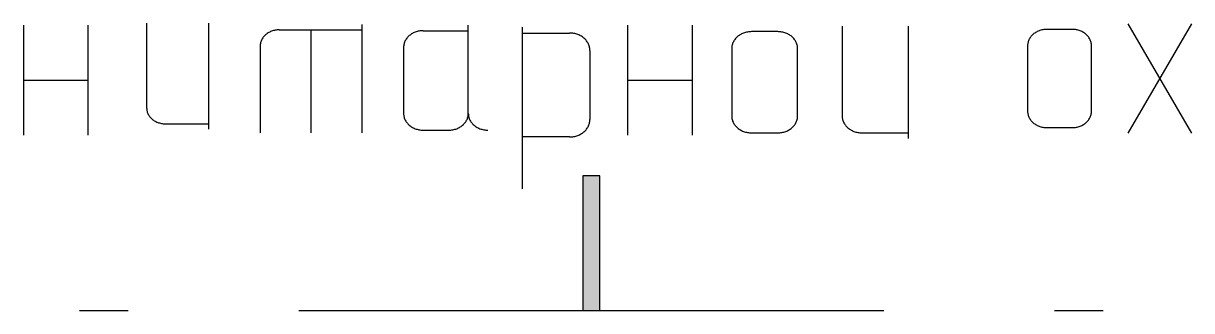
# Model space of a CAD drawing. Extents: x 8646 to 18206, y -17605 to -192.
# Drawn here: x 11158.657 to 11163.507, y -9041.541 to -9040.347 of the extents above; entities that cross this region are included whole.
import ezdxf

# ---------------------------------------------------------------- set-up
doc = ezdxf.new("R2010")
doc.units = 0
doc.layers.get('0').update_dxf_attribs({"linetype": 'CONTINUOUS'})

msp = doc.modelspace()

# ---------------------------------------------------------------- hatches: boundary and pattern name
at = {"linetype": 'CONTINUOUS'}
msp.add_hatch(color=8, dxfattribs=at).paths.add_polyline_path([(11160.979, -9041.5414), (11160.979, -9040.9801), (11161.0507, -9040.9801), (11161.0507, -9041.5414)])

# ---------------------------------------------------------------- linework, layer by layer
at = {"color": 8, "linetype": 'CONTINUOUS'}
for p, q in [((11158.6566, -9040.3539), (11158.6566, -9040.8118)), ((11158.9245, -9040.3539), (11158.9245, -9040.8118)), ((11159.1685, -9040.3465), (11159.1685, -9040.6982)), ((11159.4256, -9040.3465), (11159.4256, -9040.7862)), ((11160.0618, -9040.351), (11160.0618, -9040.8017)), ((11160.504, -9040.7217), (11160.504, -9040.3544)), ((11160.7278, -9040.3628), (11160.7278, -9041.0352)), ((11161.1654, -9040.3539), (11161.1654, -9040.8118)), ((11161.4332, -9040.3539), (11161.4332, -9040.8118)), ((11162.0563, -9040.3578), (11162.0563, -9040.732)), ((11162.3299, -9040.3578), (11162.3299, -9040.8254)), ((11163.5071, -9040.3492), (11163.2417, -9040.8028)), ((11163.2417, -9040.3492), (11163.5071, -9040.8028)), ((11159.6468, -9040.4137), (11159.6452, -9040.4169)), ((11159.6486, -9040.4105), (11159.6468, -9040.4137)), ((11159.6505, -9040.4074), (11159.6486, -9040.4105)), ((11159.6527, -9040.4044), (11159.6505, -9040.4074)), ((11159.655, -9040.4014), (11159.6527, -9040.4044)), ((11159.6576, -9040.3986), (11159.655, -9040.4014)), ((11159.6603, -9040.3959), (11159.6576, -9040.3986)), ((11159.6631, -9040.3934), (11159.6603, -9040.3959)), ((11159.666, -9040.391), (11159.6631, -9040.3934)), ((11159.6693, -9040.3886), (11159.666, -9040.391)), ((11159.6725, -9040.3865), (11159.6693, -9040.3886)), ((11159.6759, -9040.3845), (11159.6725, -9040.3865)), ((11159.6795, -9040.3826), (11159.6759, -9040.3845)), ((11159.6831, -9040.3809), (11159.6795, -9040.3826)), ((11159.6869, -9040.3795), (11159.6831, -9040.3809)), ((11159.6906, -9040.3781), (11159.6869, -9040.3795)), ((11159.6945, -9040.3769), (11159.6906, -9040.3781)), ((11159.6986, -9040.3759), (11159.6945, -9040.3769)), ((11159.7026, -9040.3751), (11159.6986, -9040.3759)), ((11159.7066, -9040.3744), (11159.7026, -9040.3751)), ((11159.7107, -9040.3739), (11159.7066, -9040.3744)), ((11159.7149, -9040.3736), (11159.7107, -9040.3739)), ((11159.719, -9040.3735), (11159.7149, -9040.3736)), ((11159.719, -9040.3735), (11160.0618, -9040.3735)), ((11159.8508, -9040.3735), (11159.8508, -9040.8017)), ((11160.2442, -9040.415), (11160.2424, -9040.4182)), ((11160.2462, -9040.4118), (11160.2442, -9040.415)), ((11160.2484, -9040.4088), (11160.2462, -9040.4118)), ((11160.2508, -9040.4058), (11160.2484, -9040.4088)), ((11160.2533, -9040.403), (11160.2508, -9040.4058)), ((11160.2561, -9040.4002), (11160.2533, -9040.403)), ((11160.259, -9040.3975), (11160.2561, -9040.4002)), ((11160.262, -9040.3951), (11160.259, -9040.3975)), ((11160.2653, -9040.3927), (11160.262, -9040.3951)), ((11160.2686, -9040.3905), (11160.2653, -9040.3927)), ((11160.2721, -9040.3886), (11160.2686, -9040.3905)), ((11160.2757, -9040.3866), (11160.2721, -9040.3886)), ((11160.2793, -9040.3849), (11160.2757, -9040.3866)), ((11160.2832, -9040.3834), (11160.2793, -9040.3849)), ((11160.287, -9040.3819), (11160.2832, -9040.3834)), ((11160.2911, -9040.3807), (11160.287, -9040.3819)), ((11160.2951, -9040.3797), (11160.2911, -9040.3807)), ((11160.2992, -9040.3789), (11160.2951, -9040.3797)), ((11160.3033, -9040.3783), (11160.2992, -9040.3789)), ((11160.3075, -9040.3777), (11160.3033, -9040.3783)), ((11160.3117, -9040.3775), (11160.3075, -9040.3777)), ((11160.3159, -9040.3774), (11160.3117, -9040.3775)), ((11160.3159, -9040.3774), (11160.504, -9040.3774)), ((11160.7278, -9040.3868), (11160.9244, -9040.3868)), ((11160.9289, -9040.387), (11160.9244, -9040.3868)), ((11160.9333, -9040.3872), (11160.9289, -9040.387)), ((11160.9377, -9040.3878), (11160.9333, -9040.3872)), ((11160.942, -9040.3884), (11160.9377, -9040.3878)), ((11160.9462, -9040.3893), (11160.942, -9040.3884)), ((11160.9505, -9040.3904), (11160.9462, -9040.3893)), ((11160.9546, -9040.3917), (11160.9505, -9040.3904)), ((11160.9587, -9040.3931), (11160.9546, -9040.3917)), ((11160.9628, -9040.3947), (11160.9587, -9040.3931)), ((11160.9666, -9040.3965), (11160.9628, -9040.3947)), ((11160.9704, -9040.3986), (11160.9666, -9040.3965)), ((11160.974, -9040.4006), (11160.9704, -9040.3986)), ((11160.9774, -9040.4029), (11160.974, -9040.4006)), ((11160.9809, -9040.4054), (11160.9774, -9040.4029)), ((11160.9841, -9040.4079), (11160.9809, -9040.4054)), ((11160.9872, -9040.4107), (11160.9841, -9040.4079)), ((11160.99, -9040.4136), (11160.9872, -9040.4107)), ((11160.9926, -9040.4165), (11160.99, -9040.4136)), ((11161.6108, -9040.4132), (11161.6085, -9040.4162)), ((11161.6132, -9040.4101), (11161.6108, -9040.4132)), ((11161.6158, -9040.4072), (11161.6132, -9040.4101)), ((11161.6186, -9040.4044), (11161.6158, -9040.4072)), ((11161.6216, -9040.4018), (11161.6186, -9040.4044)), ((11161.6247, -9040.3992), (11161.6216, -9040.4018)), ((11161.628, -9040.3968), (11161.6247, -9040.3992)), ((11161.6314, -9040.3946), (11161.628, -9040.3968)), ((11161.6349, -9040.3926), (11161.6314, -9040.3946)), ((11161.6386, -9040.3906), (11161.6349, -9040.3926)), ((11161.6423, -9040.3888), (11161.6386, -9040.3906)), ((11161.6462, -9040.3873), (11161.6423, -9040.3888)), ((11161.6501, -9040.3859), (11161.6462, -9040.3873)), ((11161.6542, -9040.3847), (11161.6501, -9040.3859)), ((11161.6583, -9040.3836), (11161.6542, -9040.3847)), ((11161.6625, -9040.3827), (11161.6583, -9040.3836)), ((11161.6668, -9040.3821), (11161.6625, -9040.3827)), ((11161.671, -9040.3815), (11161.6668, -9040.3821)), ((11161.6753, -9040.3813), (11161.671, -9040.3815)), ((11161.6796, -9040.3811), (11161.6753, -9040.3813)), ((11161.7891, -9040.3811), (11161.6796, -9040.3811)), ((11161.7934, -9040.3813), (11161.7891, -9040.3811)), ((11161.7976, -9040.3815), (11161.7934, -9040.3813)), ((11161.8019, -9040.3821), (11161.7976, -9040.3815)), ((11161.8061, -9040.3827), (11161.8019, -9040.3821)), ((11161.8103, -9040.3836), (11161.8061, -9040.3827)), ((11161.8144, -9040.3847), (11161.8103, -9040.3836)), ((11161.8185, -9040.3859), (11161.8144, -9040.3847)), ((11161.8224, -9040.3873), (11161.8185, -9040.3859)), ((11161.8263, -9040.3888), (11161.8224, -9040.3873)), ((11161.8301, -9040.3906), (11161.8263, -9040.3888)), ((11161.8338, -9040.3926), (11161.8301, -9040.3906)), ((11161.8373, -9040.3946), (11161.8338, -9040.3926)), ((11161.8406, -9040.3968), (11161.8373, -9040.3946)), ((11161.844, -9040.3992), (11161.8406, -9040.3968)), ((11161.8471, -9040.4018), (11161.844, -9040.3992)), ((11161.8501, -9040.4044), (11161.8471, -9040.4018)), ((11161.8529, -9040.4072), (11161.8501, -9040.4044)), ((11161.8555, -9040.4101), (11161.8529, -9040.4072)), ((11161.8579, -9040.4132), (11161.8555, -9040.4101)), ((11161.8601, -9040.4162), (11161.8579, -9040.4132)), ((11162.8314, -9040.4156), (11162.83, -9040.4189)), ((11162.833, -9040.4122), (11162.8314, -9040.4156)), ((11162.8348, -9040.409), (11162.833, -9040.4122)), ((11162.8367, -9040.4059), (11162.8348, -9040.409)), ((11162.839, -9040.4029), (11162.8367, -9040.4059)), ((11162.8413, -9040.3999), (11162.839, -9040.4029)), ((11162.8438, -9040.3971), (11162.8413, -9040.3999)), ((11162.8466, -9040.3944), (11162.8438, -9040.3971)), ((11162.8494, -9040.3918), (11162.8466, -9040.3944)), ((11162.8524, -9040.3894), (11162.8494, -9040.3918)), ((11162.8556, -9040.387), (11162.8524, -9040.3894)), ((11162.8589, -9040.3849), (11162.8556, -9040.387)), ((11162.8623, -9040.3829), (11162.8589, -9040.3849)), ((11162.866, -9040.381), (11162.8623, -9040.3829)), ((11162.8695, -9040.3793), (11162.866, -9040.381)), ((11162.8734, -9040.3778), (11162.8695, -9040.3793)), ((11162.8771, -9040.3764), (11162.8734, -9040.3778)), ((11162.8811, -9040.3752), (11162.8771, -9040.3764)), ((11162.8851, -9040.3742), (11162.8811, -9040.3752)), ((11162.8891, -9040.3734), (11162.8851, -9040.3742)), ((11162.8932, -9040.3728), (11162.8891, -9040.3734)), ((11162.8974, -9040.3722), (11162.8932, -9040.3728)), ((11162.9015, -9040.372), (11162.8974, -9040.3722)), ((11162.9057, -9040.3718), (11162.9015, -9040.372)), ((11163.0118, -9040.3718), (11162.9057, -9040.3718)), ((11163.016, -9040.372), (11163.0118, -9040.3718)), ((11163.0201, -9040.3722), (11163.016, -9040.372)), ((11163.0243, -9040.3728), (11163.0201, -9040.3722)), ((11163.0284, -9040.3734), (11163.0243, -9040.3728)), ((11163.0324, -9040.3742), (11163.0284, -9040.3734)), ((11163.0365, -9040.3752), (11163.0324, -9040.3742)), ((11163.0404, -9040.3764), (11163.0365, -9040.3752)), ((11163.0442, -9040.3778), (11163.0404, -9040.3764)), ((11163.048, -9040.3793), (11163.0442, -9040.3778)), ((11163.0516, -9040.381), (11163.048, -9040.3793)), ((11163.0552, -9040.3829), (11163.0516, -9040.381)), ((11163.0587, -9040.3849), (11163.0552, -9040.3829)), ((11163.0619, -9040.387), (11163.0587, -9040.3849)), ((11163.0651, -9040.3894), (11163.0619, -9040.387)), ((11163.0681, -9040.3918), (11163.0651, -9040.3894)), ((11163.071, -9040.3944), (11163.0681, -9040.3918)), ((11163.0737, -9040.3971), (11163.071, -9040.3944)), ((11163.0762, -9040.3999), (11163.0737, -9040.3971)), ((11163.0786, -9040.4029), (11163.0762, -9040.3999)), ((11163.0808, -9040.4059), (11163.0786, -9040.4029)), ((11163.0827, -9040.409), (11163.0808, -9040.4059)), ((11163.0845, -9040.4122), (11163.0827, -9040.409)), ((11163.0861, -9040.4156), (11163.0845, -9040.4122)), ((11163.0875, -9040.4189), (11163.0861, -9040.4156)), ((11159.6401, -9040.4376), (11159.6399, -9040.4412)), ((11159.6399, -9040.4412), (11159.6399, -9040.8017)), ((11159.6404, -9040.4341), (11159.6401, -9040.4376)), ((11159.6409, -9040.4305), (11159.6404, -9040.4341)), ((11159.6417, -9040.4271), (11159.6409, -9040.4305)), ((11159.6427, -9040.4237), (11159.6417, -9040.4271)), ((11159.6437, -9040.4203), (11159.6427, -9040.4237)), ((11159.6452, -9040.4169), (11159.6437, -9040.4203)), ((11160.2355, -9040.4426), (11160.2354, -9040.4463)), ((11160.2354, -9040.4463), (11160.2354, -9040.7217)), ((11160.2358, -9040.4391), (11160.2355, -9040.4426)), ((11160.2364, -9040.4355), (11160.2358, -9040.4391)), ((11160.2372, -9040.4319), (11160.2364, -9040.4355)), ((11160.2382, -9040.4285), (11160.2372, -9040.4319)), ((11160.2393, -9040.4249), (11160.2382, -9040.4285)), ((11160.2408, -9040.4216), (11160.2393, -9040.4249)), ((11160.2424, -9040.4182), (11160.2408, -9040.4216)), ((11160.9951, -9040.4197), (11160.9926, -9040.4165)), ((11160.9974, -9040.4229), (11160.9951, -9040.4197)), ((11160.9995, -9040.4262), (11160.9974, -9040.4229)), ((11161.0014, -9040.4296), (11160.9995, -9040.4262)), ((11161.0031, -9040.4331), (11161.0014, -9040.4296)), ((11161.0046, -9040.4366), (11161.0031, -9040.4331)), ((11161.0059, -9040.4403), (11161.0046, -9040.4366)), ((11161.0069, -9040.4439), (11161.0059, -9040.4403)), ((11161.0077, -9040.4476), (11161.0069, -9040.4439)), ((11161.0083, -9040.4514), (11161.0077, -9040.4476)), ((11161.0086, -9040.4551), (11161.0083, -9040.4514)), ((11161.0087, -9040.4589), (11161.0086, -9040.4551)), ((11161.0087, -9040.4589), (11161.0087, -9040.7471)), ((11161.5977, -9040.4476), (11161.5975, -9040.4513)), ((11161.5975, -9040.4513), (11161.5975, -9040.732)), ((11161.598, -9040.444), (11161.5977, -9040.4476)), ((11161.5986, -9040.4404), (11161.598, -9040.444)), ((11161.5993, -9040.4368), (11161.5986, -9040.4404)), ((11161.6004, -9040.4333), (11161.5993, -9040.4368)), ((11161.6015, -9040.4297), (11161.6004, -9040.4333)), ((11161.603, -9040.4262), (11161.6015, -9040.4297)), ((11161.6047, -9040.4228), (11161.603, -9040.4262)), ((11161.6065, -9040.4195), (11161.6047, -9040.4228)), ((11161.6085, -9040.4162), (11161.6065, -9040.4195)), ((11161.8621, -9040.4195), (11161.8601, -9040.4162)), ((11161.864, -9040.4228), (11161.8621, -9040.4195)), ((11161.8657, -9040.4262), (11161.864, -9040.4228)), ((11161.8671, -9040.4297), (11161.8657, -9040.4262)), ((11161.8683, -9040.4333), (11161.8671, -9040.4297)), ((11161.8693, -9040.4368), (11161.8683, -9040.4333)), ((11161.8701, -9040.4404), (11161.8693, -9040.4368)), ((11161.8707, -9040.444), (11161.8701, -9040.4404)), ((11161.871, -9040.4476), (11161.8707, -9040.444)), ((11161.8711, -9040.4513), (11161.871, -9040.4476)), ((11161.8711, -9040.732), (11161.8711, -9040.4513)), ((11162.8263, -9040.4363), (11162.8261, -9040.4399)), ((11162.8261, -9040.4399), (11162.8261, -9040.7121)), ((11162.8265, -9040.4328), (11162.8263, -9040.4363)), ((11162.8271, -9040.4293), (11162.8265, -9040.4328)), ((11162.8279, -9040.4258), (11162.8271, -9040.4293)), ((11162.8288, -9040.4224), (11162.8279, -9040.4258)), ((11162.83, -9040.4189), (11162.8288, -9040.4224)), ((11163.0886, -9040.4224), (11163.0875, -9040.4189)), ((11163.0896, -9040.4258), (11163.0886, -9040.4224)), ((11163.0905, -9040.4293), (11163.0896, -9040.4258)), ((11163.091, -9040.4328), (11163.0905, -9040.4293)), ((11163.0913, -9040.4363), (11163.091, -9040.4328)), ((11163.0914, -9040.4399), (11163.0913, -9040.4363)), ((11163.0914, -9040.7121), (11163.0914, -9040.4399)), ((11158.6566, -9040.5829), (11158.9245, -9040.5829)), ((11161.1654, -9040.5829), (11161.4332, -9040.5829)), ((11159.1685, -9040.6982), (11159.1686, -9040.7017)), ((11159.1686, -9040.7017), (11159.1689, -9040.7051)), ((11159.1689, -9040.7051), (11159.1694, -9040.7086)), ((11159.1694, -9040.7086), (11159.1702, -9040.7119)), ((11159.1702, -9040.7119), (11159.1712, -9040.7153)), ((11159.1712, -9040.7153), (11159.1722, -9040.7186)), ((11159.1722, -9040.7186), (11159.1737, -9040.7219)), ((11159.1737, -9040.7219), (11159.1752, -9040.7251)), ((11159.1752, -9040.7251), (11159.1769, -9040.7281)), ((11159.1769, -9040.7281), (11159.1788, -9040.7312)), ((11159.1788, -9040.7312), (11159.1809, -9040.7341)), ((11159.1809, -9040.7341), (11159.1832, -9040.737)), ((11159.1832, -9040.737), (11159.1857, -9040.7397)), ((11159.1857, -9040.7397), (11159.1884, -9040.7424)), ((11159.1884, -9040.7424), (11159.1911, -9040.7449)), ((11159.1911, -9040.7449), (11159.194, -9040.7472)), ((11159.194, -9040.7472), (11159.1971, -9040.7495)), ((11159.1971, -9040.7495), (11159.2003, -9040.7516)), ((11159.2003, -9040.7516), (11159.2036, -9040.7535)), ((11159.2036, -9040.7535), (11159.2071, -9040.7553)), ((11159.2071, -9040.7553), (11159.2106, -9040.757)), ((11160.2354, -9040.7217), (11160.2355, -9040.7253)), ((11160.2355, -9040.7253), (11160.2358, -9040.7289)), ((11160.2358, -9040.7289), (11160.2364, -9040.7325)), ((11160.2364, -9040.7325), (11160.2372, -9040.736)), ((11160.2372, -9040.736), (11160.2382, -9040.7396)), ((11160.2382, -9040.7396), (11160.2393, -9040.743)), ((11160.2393, -9040.743), (11160.2408, -9040.7464)), ((11160.2408, -9040.7464), (11160.2424, -9040.7498)), ((11160.2424, -9040.7498), (11160.2442, -9040.753)), ((11160.2442, -9040.753), (11160.2462, -9040.7562)), ((11160.4931, -9040.7562), (11160.4952, -9040.753)), ((11160.4952, -9040.753), (11160.497, -9040.7498)), ((11160.497, -9040.7498), (11160.4986, -9040.7464)), ((11160.4986, -9040.7464), (11160.5, -9040.743)), ((11160.5, -9040.743), (11160.5012, -9040.7396)), ((11160.5012, -9040.7396), (11160.5022, -9040.736)), ((11160.5022, -9040.736), (11160.503, -9040.7325)), ((11160.503, -9040.7325), (11160.5036, -9040.7289)), ((11160.5036, -9040.7289), (11160.5039, -9040.7253)), ((11160.5039, -9040.7253), (11160.504, -9040.7217)), ((11160.504, -9040.7217), (11160.5041, -9040.7253)), ((11160.5041, -9040.7253), (11160.5044, -9040.7289)), ((11160.5044, -9040.7289), (11160.5049, -9040.7325)), ((11160.5049, -9040.7325), (11160.5058, -9040.736)), ((11160.5058, -9040.736), (11160.5067, -9040.7396)), ((11160.5067, -9040.7396), (11160.5079, -9040.743)), ((11160.5079, -9040.743), (11160.5094, -9040.7464)), ((11160.5094, -9040.7464), (11160.5109, -9040.7498)), ((11160.5109, -9040.7498), (11160.5127, -9040.753)), ((11160.5127, -9040.753), (11160.5147, -9040.7562)), ((11161.0077, -9040.7583), (11161.0083, -9040.7546)), ((11161.0083, -9040.7546), (11161.0086, -9040.7508)), ((11161.0086, -9040.7508), (11161.0087, -9040.7471)), ((11161.5975, -9040.732), (11161.5977, -9040.7356)), ((11161.5977, -9040.7356), (11161.598, -9040.7393)), ((11161.598, -9040.7393), (11161.5986, -9040.7429)), ((11161.5986, -9040.7429), (11161.5993, -9040.7465)), ((11161.5993, -9040.7465), (11161.6004, -9040.7501)), ((11161.6004, -9040.7501), (11161.6015, -9040.7536)), ((11161.6015, -9040.7536), (11161.603, -9040.7571)), ((11161.8657, -9040.7571), (11161.8671, -9040.7536)), ((11161.8671, -9040.7536), (11161.8683, -9040.7501)), ((11161.8683, -9040.7501), (11161.8693, -9040.7465)), ((11161.8693, -9040.7465), (11161.8701, -9040.7429)), ((11161.8701, -9040.7429), (11161.8707, -9040.7393)), ((11161.8707, -9040.7393), (11161.871, -9040.7356)), ((11161.871, -9040.7356), (11161.8711, -9040.732)), ((11162.0563, -9040.732), (11162.0564, -9040.7356)), ((11162.0564, -9040.7356), (11162.0567, -9040.7393)), ((11162.0567, -9040.7393), (11162.0573, -9040.7429)), ((11162.0573, -9040.7429), (11162.0581, -9040.7465)), ((11162.0581, -9040.7465), (11162.0591, -9040.7501)), ((11162.0591, -9040.7501), (11162.0602, -9040.7536)), ((11162.0602, -9040.7536), (11162.0617, -9040.7571)), ((11162.8261, -9040.7121), (11162.8263, -9040.7156)), ((11162.8263, -9040.7156), (11162.8265, -9040.7192)), ((11162.8265, -9040.7192), (11162.8271, -9040.7227)), ((11162.8271, -9040.7227), (11162.8279, -9040.7262)), ((11162.8279, -9040.7262), (11162.8288, -9040.7296)), ((11162.8288, -9040.7296), (11162.83, -9040.7331)), ((11162.83, -9040.7331), (11162.8314, -9040.7364)), ((11162.8314, -9040.7364), (11162.833, -9040.7397)), ((11162.833, -9040.7397), (11162.8348, -9040.7429)), ((11162.8348, -9040.7429), (11162.8367, -9040.7461)), ((11162.8367, -9040.7461), (11162.839, -9040.749)), ((11162.839, -9040.749), (11162.8413, -9040.7521)), ((11162.8413, -9040.7521), (11162.8438, -9040.7548)), ((11162.8438, -9040.7548), (11162.8466, -9040.7576)), ((11163.071, -9040.7576), (11163.0737, -9040.7548)), ((11163.0737, -9040.7548), (11163.0762, -9040.7521)), ((11163.0762, -9040.7521), (11163.0786, -9040.749)), ((11163.0786, -9040.749), (11163.0808, -9040.7461)), ((11163.0808, -9040.7461), (11163.0827, -9040.7429)), ((11163.0827, -9040.7429), (11163.0845, -9040.7397)), ((11163.0845, -9040.7397), (11163.0861, -9040.7364)), ((11163.0861, -9040.7364), (11163.0875, -9040.7331)), ((11163.0875, -9040.7331), (11163.0886, -9040.7296)), ((11163.0886, -9040.7296), (11163.0896, -9040.7262)), ((11163.0896, -9040.7262), (11163.0905, -9040.7227)), ((11163.0905, -9040.7227), (11163.091, -9040.7192)), ((11163.091, -9040.7192), (11163.0913, -9040.7156)), ((11163.0913, -9040.7156), (11163.0914, -9040.7121)), ((11159.2106, -9040.757), (11159.2143, -9040.7584)), ((11159.2143, -9040.7584), (11159.2179, -9040.7598)), ((11159.2179, -9040.7598), (11159.2218, -9040.761)), ((11159.2218, -9040.761), (11159.2256, -9040.7619)), ((11159.2256, -9040.7619), (11159.2296, -9040.7627)), ((11159.2296, -9040.7627), (11159.2335, -9040.7634)), ((11159.2335, -9040.7634), (11159.2376, -9040.7638)), ((11159.2376, -9040.7638), (11159.2416, -9040.7641)), ((11159.2416, -9040.7641), (11159.2456, -9040.7642)), ((11159.2456, -9040.7642), (11159.4256, -9040.7642)), ((11160.2462, -9040.7562), (11160.2484, -9040.7592)), ((11160.2484, -9040.7592), (11160.2508, -9040.7623)), ((11160.2508, -9040.7623), (11160.2533, -9040.7651)), ((11160.2533, -9040.7651), (11160.2561, -9040.7679)), ((11160.2561, -9040.7679), (11160.259, -9040.7705)), ((11160.259, -9040.7705), (11160.262, -9040.7729)), ((11160.262, -9040.7729), (11160.2653, -9040.7753)), ((11160.2653, -9040.7753), (11160.2686, -9040.7774)), ((11160.2686, -9040.7774), (11160.2721, -9040.7794)), ((11160.2721, -9040.7794), (11160.2757, -9040.7814)), ((11160.2757, -9040.7814), (11160.2793, -9040.7831)), ((11160.2793, -9040.7831), (11160.2832, -9040.7846)), ((11160.2832, -9040.7846), (11160.287, -9040.786)), ((11160.287, -9040.786), (11160.2911, -9040.7873)), ((11160.2911, -9040.7873), (11160.2951, -9040.7883)), ((11160.2951, -9040.7883), (11160.2992, -9040.7891)), ((11160.2992, -9040.7891), (11160.3033, -9040.7898)), ((11160.3033, -9040.7898), (11160.3075, -9040.7902)), ((11160.3075, -9040.7902), (11160.3117, -9040.7906)), ((11160.3117, -9040.7906), (11160.3159, -9040.7906)), ((11160.3159, -9040.7906), (11160.4234, -9040.7906)), ((11160.4234, -9040.7906), (11160.4276, -9040.7906)), ((11160.4276, -9040.7906), (11160.4318, -9040.7902)), ((11160.4318, -9040.7902), (11160.436, -9040.7898)), ((11160.436, -9040.7898), (11160.4402, -9040.7891)), ((11160.4402, -9040.7891), (11160.4442, -9040.7883)), ((11160.4442, -9040.7883), (11160.4483, -9040.7873)), ((11160.4483, -9040.7873), (11160.4523, -9040.786)), ((11160.4523, -9040.786), (11160.4562, -9040.7846)), ((11160.4562, -9040.7846), (11160.46, -9040.7831)), ((11160.46, -9040.7831), (11160.4636, -9040.7814)), ((11160.4636, -9040.7814), (11160.4673, -9040.7794)), ((11160.4673, -9040.7794), (11160.4708, -9040.7774)), ((11160.4708, -9040.7774), (11160.4741, -9040.7753)), ((11160.4741, -9040.7753), (11160.4774, -9040.7729)), ((11160.4774, -9040.7729), (11160.4804, -9040.7705)), ((11160.4804, -9040.7705), (11160.4834, -9040.7679)), ((11160.4834, -9040.7679), (11160.486, -9040.7651)), ((11160.486, -9040.7651), (11160.4886, -9040.7623)), ((11160.4886, -9040.7623), (11160.491, -9040.7592)), ((11160.491, -9040.7592), (11160.4931, -9040.7562)), ((11160.5147, -9040.7562), (11160.517, -9040.7592)), ((11160.517, -9040.7592), (11160.5194, -9040.7623)), ((11160.5194, -9040.7623), (11160.5219, -9040.7651)), ((11160.5219, -9040.7651), (11160.5247, -9040.7679)), ((11160.5247, -9040.7679), (11160.5276, -9040.7705)), ((11160.5276, -9040.7705), (11160.5306, -9040.7729)), ((11160.5306, -9040.7729), (11160.5339, -9040.7753)), ((11160.5339, -9040.7753), (11160.5372, -9040.7774)), ((11160.5372, -9040.7774), (11160.5407, -9040.7794)), ((11160.5407, -9040.7794), (11160.5443, -9040.7814)), ((11160.5443, -9040.7814), (11160.548, -9040.7831)), ((11160.548, -9040.7831), (11160.5518, -9040.7846)), ((11160.5518, -9040.7846), (11160.5557, -9040.786)), ((11160.5557, -9040.786), (11160.5596, -9040.7873)), ((11160.5596, -9040.7873), (11160.5637, -9040.7883)), ((11160.5637, -9040.7883), (11160.5678, -9040.7891)), ((11160.5678, -9040.7891), (11160.5719, -9040.7898)), ((11160.5719, -9040.7898), (11160.5762, -9040.7902)), ((11160.5762, -9040.7902), (11160.5803, -9040.7906)), ((11160.5803, -9040.7906), (11160.5845, -9040.7906)), ((11160.974, -9040.8053), (11160.9774, -9040.803)), ((11160.9774, -9040.803), (11160.9809, -9040.8005)), ((11160.9809, -9040.8005), (11160.9841, -9040.798)), ((11160.9841, -9040.798), (11160.9872, -9040.7953)), ((11160.9872, -9040.7953), (11160.99, -9040.7924)), ((11160.99, -9040.7924), (11160.9926, -9040.7894)), ((11160.9926, -9040.7894), (11160.9951, -9040.7862)), ((11160.9951, -9040.7862), (11160.9974, -9040.783)), ((11160.9974, -9040.783), (11160.9995, -9040.7797)), ((11160.9995, -9040.7797), (11161.0014, -9040.7763)), ((11161.0014, -9040.7763), (11161.0031, -9040.7729)), ((11161.0031, -9040.7729), (11161.0046, -9040.7693)), ((11161.0046, -9040.7693), (11161.0059, -9040.7657)), ((11161.0059, -9040.7657), (11161.0069, -9040.7619)), ((11161.0069, -9040.7619), (11161.0077, -9040.7583)), ((11161.603, -9040.7571), (11161.6047, -9040.7605)), ((11161.6047, -9040.7605), (11161.6065, -9040.7638)), ((11161.6065, -9040.7638), (11161.6085, -9040.7671)), ((11161.6085, -9040.7671), (11161.6108, -9040.7701)), ((11161.6108, -9040.7701), (11161.6132, -9040.7732)), ((11161.6132, -9040.7732), (11161.6158, -9040.7761)), ((11161.6158, -9040.7761), (11161.6186, -9040.7789)), ((11161.6186, -9040.7789), (11161.6216, -9040.7816)), ((11161.6216, -9040.7816), (11161.6247, -9040.7841)), ((11161.6247, -9040.7841), (11161.628, -9040.7865)), ((11161.628, -9040.7865), (11161.6314, -9040.7887)), ((11161.6314, -9040.7887), (11161.6349, -9040.7907)), ((11161.6349, -9040.7907), (11161.6386, -9040.7926)), ((11161.6386, -9040.7926), (11161.6423, -9040.7945)), ((11161.6423, -9040.7945), (11161.6462, -9040.796)), ((11161.6462, -9040.796), (11161.6501, -9040.7974)), ((11161.6501, -9040.7974), (11161.6542, -9040.7986)), ((11161.6542, -9040.7986), (11161.6583, -9040.7997)), ((11161.6583, -9040.7997), (11161.6625, -9040.8005)), ((11161.6625, -9040.8005), (11161.6668, -9040.8012)), ((11161.6668, -9040.8012), (11161.671, -9040.8017)), ((11161.671, -9040.8017), (11161.6753, -9040.802)), ((11161.6753, -9040.802), (11161.6796, -9040.8021)), ((11161.6796, -9040.8021), (11161.7891, -9040.8021)), ((11161.7891, -9040.8021), (11161.7934, -9040.802)), ((11161.7934, -9040.802), (11161.7976, -9040.8017)), ((11161.7976, -9040.8017), (11161.8019, -9040.8012)), ((11161.8019, -9040.8012), (11161.8061, -9040.8005)), ((11161.8061, -9040.8005), (11161.8103, -9040.7997)), ((11161.8103, -9040.7997), (11161.8144, -9040.7986)), ((11161.8144, -9040.7986), (11161.8185, -9040.7974)), ((11161.8185, -9040.7974), (11161.8224, -9040.796)), ((11161.8224, -9040.796), (11161.8263, -9040.7945)), ((11161.8263, -9040.7945), (11161.8301, -9040.7926)), ((11161.8301, -9040.7926), (11161.8338, -9040.7907)), ((11161.8338, -9040.7907), (11161.8373, -9040.7887)), ((11161.8373, -9040.7887), (11161.8406, -9040.7865)), ((11161.8406, -9040.7865), (11161.844, -9040.7841)), ((11161.844, -9040.7841), (11161.8471, -9040.7816)), ((11161.8471, -9040.7816), (11161.8501, -9040.7789)), ((11161.8501, -9040.7789), (11161.8529, -9040.7761)), ((11161.8529, -9040.7761), (11161.8555, -9040.7732)), ((11161.8555, -9040.7732), (11161.8579, -9040.7701)), ((11161.8579, -9040.7701), (11161.8601, -9040.7671)), ((11161.8601, -9040.7671), (11161.8621, -9040.7638)), ((11161.8621, -9040.7638), (11161.864, -9040.7605)), ((11161.864, -9040.7605), (11161.8657, -9040.7571)), ((11162.0617, -9040.7571), (11162.0634, -9040.7605)), ((11162.0634, -9040.7605), (11162.0652, -9040.7638)), ((11162.0652, -9040.7638), (11162.0672, -9040.7671)), ((11162.0672, -9040.7671), (11162.0695, -9040.7701)), ((11162.0695, -9040.7701), (11162.0719, -9040.7732)), ((11162.0719, -9040.7732), (11162.0745, -9040.7761)), ((11162.0745, -9040.7761), (11162.0773, -9040.7789)), ((11162.0773, -9040.7789), (11162.0803, -9040.7816)), ((11162.0803, -9040.7816), (11162.0834, -9040.7841)), ((11162.0834, -9040.7841), (11162.0867, -9040.7865)), ((11162.0867, -9040.7865), (11162.0901, -9040.7887)), ((11162.0901, -9040.7887), (11162.0936, -9040.7907)), ((11162.0936, -9040.7907), (11162.0973, -9040.7926)), ((11162.0973, -9040.7926), (11162.101, -9040.7945)), ((11162.101, -9040.7945), (11162.105, -9040.796)), ((11162.105, -9040.796), (11162.1088, -9040.7974)), ((11162.1088, -9040.7974), (11162.1129, -9040.7986)), ((11162.1129, -9040.7986), (11162.117, -9040.7997)), ((11162.117, -9040.7997), (11162.1212, -9040.8005)), ((11162.1212, -9040.8005), (11162.1255, -9040.8012)), ((11162.1255, -9040.8012), (11162.1297, -9040.8017)), ((11162.1297, -9040.8017), (11162.134, -9040.802)), ((11162.134, -9040.802), (11162.1383, -9040.8021)), ((11162.1383, -9040.8021), (11162.3299, -9040.8021)), ((11162.8466, -9040.7576), (11162.8494, -9040.7602)), ((11162.8494, -9040.7602), (11162.8524, -9040.7626)), ((11162.8524, -9040.7626), (11162.8556, -9040.7649)), ((11162.8556, -9040.7649), (11162.8589, -9040.7671)), ((11162.8589, -9040.7671), (11162.8623, -9040.769)), ((11162.8623, -9040.769), (11162.866, -9040.7709)), ((11162.866, -9040.7709), (11162.8695, -9040.7727)), ((11162.8695, -9040.7727), (11162.8734, -9040.7741)), ((11162.8734, -9040.7741), (11162.8771, -9040.7755)), ((11162.8771, -9040.7755), (11162.8811, -9040.7767)), ((11162.8811, -9040.7767), (11162.8851, -9040.7777)), ((11162.8851, -9040.7777), (11162.8891, -9040.7786)), ((11162.8891, -9040.7786), (11162.8932, -9040.7792)), ((11162.8932, -9040.7792), (11162.8974, -9040.7796)), ((11162.8974, -9040.7796), (11162.9015, -9040.78)), ((11162.9015, -9040.78), (11162.9057, -9040.78)), ((11162.9057, -9040.78), (11163.0118, -9040.78)), ((11163.0118, -9040.78), (11163.016, -9040.78)), ((11163.016, -9040.78), (11163.0201, -9040.7796)), ((11163.0201, -9040.7796), (11163.0243, -9040.7792)), ((11163.0243, -9040.7792), (11163.0284, -9040.7786)), ((11163.0284, -9040.7786), (11163.0324, -9040.7777)), ((11163.0324, -9040.7777), (11163.0365, -9040.7767)), ((11163.0365, -9040.7767), (11163.0404, -9040.7755)), ((11163.0404, -9040.7755), (11163.0442, -9040.7741)), ((11163.0442, -9040.7741), (11163.048, -9040.7727)), ((11163.048, -9040.7727), (11163.0516, -9040.7709)), ((11163.0516, -9040.7709), (11163.0552, -9040.769)), ((11163.0552, -9040.769), (11163.0587, -9040.7671)), ((11163.0587, -9040.7671), (11163.0619, -9040.7649)), ((11163.0619, -9040.7649), (11163.0651, -9040.7626)), ((11163.0651, -9040.7626), (11163.0681, -9040.7602)), ((11163.0681, -9040.7602), (11163.071, -9040.7576)), ((11160.9244, -9040.819), (11160.7278, -9040.819)), ((11160.9244, -9040.819), (11160.9289, -9040.819)), ((11160.9289, -9040.819), (11160.9333, -9040.8186)), ((11160.9333, -9040.8186), (11160.9377, -9040.8181)), ((11160.9377, -9040.8181), (11160.942, -9040.8175)), ((11160.942, -9040.8175), (11160.9462, -9040.8166)), ((11160.9462, -9040.8166), (11160.9505, -9040.8156)), ((11160.9505, -9040.8156), (11160.9546, -9040.8143)), ((11160.9546, -9040.8143), (11160.9587, -9040.8128)), ((11160.9587, -9040.8128), (11160.9628, -9040.8113)), ((11160.9628, -9040.8113), (11160.9666, -9040.8093)), ((11160.9666, -9040.8093), (11160.9704, -9040.8074)), ((11160.9704, -9040.8074), (11160.974, -9040.8053)), ((11161.0507, -9040.9801), (11160.979, -9040.9801)), ((11160.979, -9040.9801), (11160.979, -9041.5414)), ((11161.0507, -9041.5414), (11161.0507, -9040.9801)), ((11158.8898, -9041.5414), (11159.0922, -9041.5414)), ((11159.8005, -9041.5414), (11162.2291, -9041.5414)), ((11160.979, -9041.5414), (11161.0507, -9041.5414)), ((11162.9375, -9041.5414), (11163.1399, -9041.5414))]:
    msp.add_line(p, q, dxfattribs=at)

doc.saveas('drawing.dxf')
